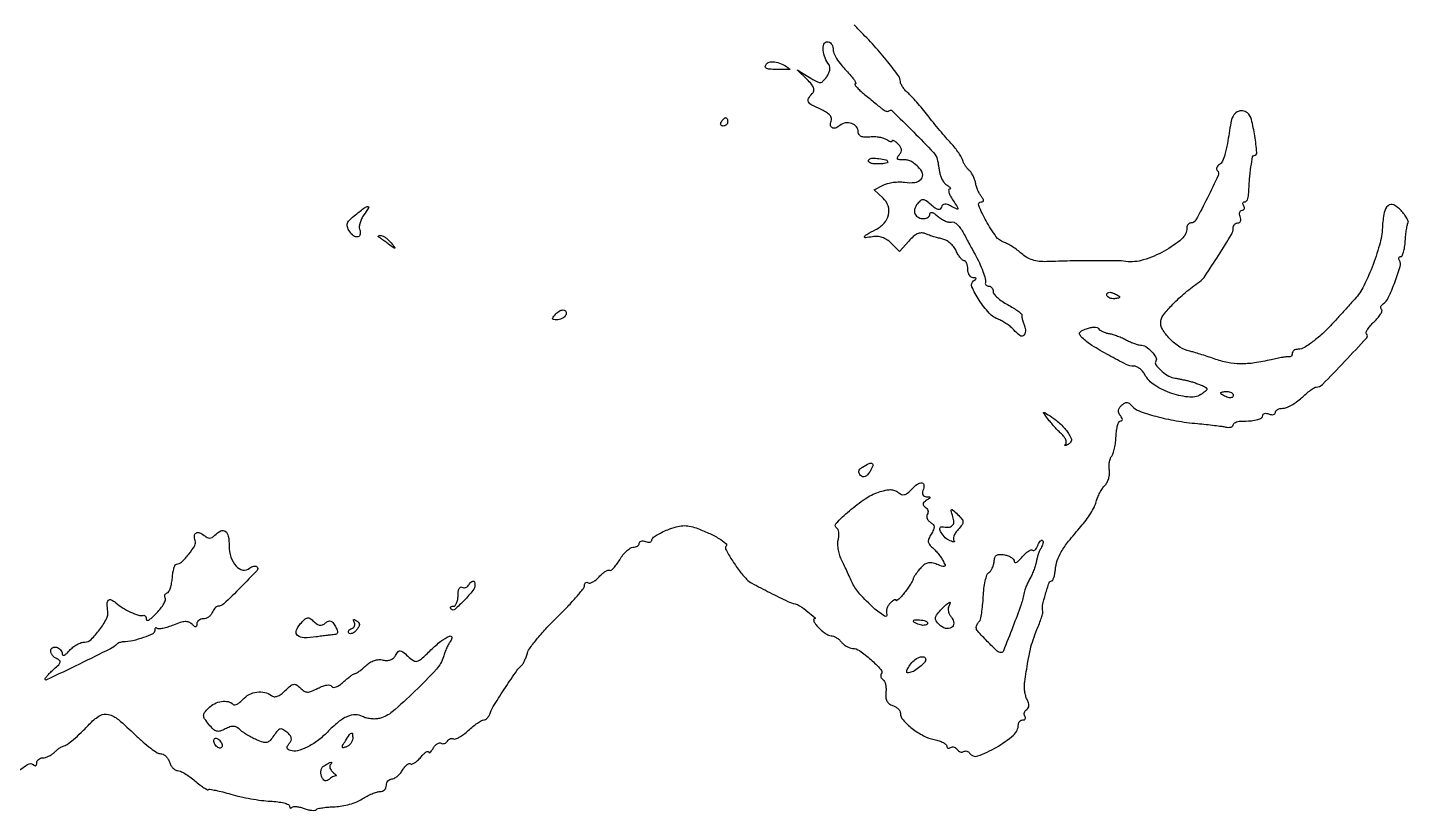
# Model space of a CAD drawing. Extents: x 0 to 606, y 0 to 461.
# Drawn here: x 277.8 to 605.6, y 40.5 to 226.4 of the extents above; entities that cross this region are included whole.
import ezdxf

# ---------------------------------------------------------------- set-up
doc = ezdxf.new("R2010")
doc.units = 0

msp = doc.modelspace()

# ---------------------------------------------------------------- linework, layer by layer
msp.add_lwpolyline([(273.721189, 48.433356, -0.02083), (277.819787, 51.452509, -0.358987), (279.362878, 51.303788, 0.119379), (279.604859, 51.156172, 0.256296), (279.812846, 51.196529, 0.165803), (279.955398, 51.429702, 0.055084), (280, 51.833333, -0.121682), (280.109915, 52.278296, -0.100746), (280.419643, 52.657292, -0.091409), (280.882904, 52.911884, -0.080221), (281.428571, 53, 0.073492), (282.071333, 53.094989, 0.038644), (282.82567, 53.38817, 0.037414), (283.567616, 53.81568, 0.047002), (284.178571, 54.321429, -0.020843), (284.740983, 54.838809, -0.021618), (285.33792, 55.300958, -0.02194), (285.886954, 55.654196, -0.081672), (286.269668, 55.800374, 0.104026), (287.23552, 56.219217, 0.021172), (288.718237, 57.367157, 0.01859), (290.549921, 59.034053, 0.009384), (292.738306, 61.261634, -0.072755), (295.016256, 63.058164, -0.197356), (297.016054, 63.325373, -0.112178), (299.38317, 62.092143, -0.016861), (303.37241, 58.468329, 0.014561), (305.238844, 56.757137, 0.019098), (307.044629, 55.312572, 0.01688), (308.607742, 54.236821, 0.14322), (309.417554, 54, -0.121876), (310.018401, 53.851334, -0.070138), (310.626437, 53.4125, -0.063331), (311.149322, 52.764699, -0.061395), (311.5, 52, 0.054273), (311.837708, 51.235106, 0.059735), (312.32345, 50.5875, 0.067865), (312.876327, 50.147312, 0.135033), (313.411849, 50, -0.111292), (314.082906, 49.84876, -0.023202), (315.154646, 49.277467, -0.023282), (316.361845, 48.4819, -0.020155), (317.551439, 47.540312, 0.013327), (318.676169, 46.624815, 0.021565), (319.684708, 45.914773, 0.017084), (320.515842, 45.420918, 0.333437), (320.793925, 45.460592, -0.243372), (321.11329, 45.562167, -0.007722), (322.493473, 45.303924, -0.013377), (324.151287, 44.920716, -0.00869), (326.046048, 44.393685, 0.017183), (328.241533, 43.822994, 0.011068), (330.819891, 43.306204, 0.011126), (333.367456, 42.912244, 0.020498), (335.455678, 42.723405, -0.018958), (337.195025, 42.57151, -0.03025), (338.661275, 42.296354, -0.030731), (339.741967, 41.953244, -0.308841), (339.996576, 41.583333, 0.071002), (340.041634, 41.275846, 0.20423), (340.176073, 41.113017, 0.231737), (340.372343, 41.108647, 0.088284), (340.602823, 41.269489, -0.17938), (340.985537, 41.445202, -0.04207), (341.702533, 41.438991, -0.038139), (342.577402, 41.289722, -0.029531), (343.5, 41, 0.029479), (344.42252, 40.710197, 0.03809), (345.297152, 40.560693, 0.042003), (346.013873, 40.554102, 0.179553), (346.396104, 40.729437, -0.141852), (346.832066, 40.969631, -0.01646), (347.938826, 41.181144, -0.018733), (349.301752, 41.343348, -0.014274), (350.802916, 41.422152, 0.036989), (352.454458, 41.584266, 0.026169), (354.27186, 41.998533, 0.026546), (355.975935, 42.581307, 0.0494), (357.268806, 43.256559, -0.023583), (358.400216, 43.923861, -0.022987), (359.598976, 44.487864, -0.023606), (360.695829, 44.884018, -0.074988), (361.464817, 45, 0.096694), (362.050755, 45.114383, 0.097363), (362.54904, 45.440625, 0.098477), (362.882671, 45.927594, 0.101433), (363, 46.5, -0.082583), (363.09527, 47.072881, -0.092478), (363.369964, 47.559375, -0.100623), (363.779072, 47.884679, -0.11835), (364.259453, 48, 0.125327), (364.834923, 48.146546, 0.046511), (365.533706, 48.616105, 0.042437), (366.234489, 49.294871, 0.039592), (366.828741, 50.097379, -0.030777), (367.372633, 50.859581, -0.053174), (367.923949, 51.408515, -0.077143), (368.399628, 51.682772, -0.296895), (368.717767, 51.615567, 0.28975), (369.066259, 51.537145, 0.05671), (369.670705, 51.833617, 0.044396), (370.396985, 52.39501, 0.0274), (371.148479, 53.171198, -0.020478), (371.862423, 53.929314, -0.048759), (372.465048, 54.413656, -0.117261), (372.855147, 54.554336, -0.437543), (373.030409, 54.40301, 0.313041), (373.146381, 54.247382, 0.257767), (373.354756, 54.2855, 0.068026), (373.692262, 54.648168, 0.021609), (374.091869, 55.271032, -0.047974), (374.550508, 55.909294, -0.069127), (375.075448, 56.363979, -0.090705), (375.582007, 56.575084, -0.194268), (375.992362, 56.50472, 0.11802), (376.373048, 56.379147, 0.100606), (376.793875, 56.428554, 0.092583), (377.190485, 56.646278, 0.082823), (377.5, 57, -0.076419), (377.804471, 57.357026, -0.089521), (378.187223, 57.583128, -0.100753), (378.587104, 57.645274, -0.127414), (378.943292, 57.535048, 0.235874), (379.417692, 57.492096, 0.036216), (380.298355, 57.912506, 0.033984), (381.341511, 58.604522, 0.023439), (382.425715, 59.518736, -0.016813), (383.522609, 60.468794, -0.021013), (384.604413, 61.271129, -0.019771), (385.548879, 61.85878, -0.129987), (386.082907, 62, 0.146483), (386.5043, 62.126161, 0.061035), (386.961376, 62.514063, 0.053212), (387.382098, 63.080507, 0.04618), (387.697463, 63.75, -0.052883), (388.622288, 65.647085, -0.005915), (391.22263, 69.694228, -0.005008), (393.941088, 73.728617, -0.07147), (395.115219, 75, 0.094334), (395.398511, 75.336175, 0.017837), (395.768116, 76.052304, 0.018483), (396.14414, 76.932283, 0.016026), (396.473925, 77.880183, -0.084166), (397.125455, 79.160593, -0.013249), (398.876455, 81.392994, -0.014394), (401.107204, 83.934296, -0.012126), (403.608706, 86.496303, 0.008906), (406.057442, 88.972164, 0.012904), (408.122557, 91.250847, 0.008519), (409.746751, 93.205082, 0.170728), (410, 93.925137, -0.07712), (410.06458, 94.341347, -0.154656), (410.254491, 94.610336, -0.186053), (410.536713, 94.691876, -0.117267), (410.866353, 94.582598, 0.204607), (411.322945, 94.513623, 0.060077), (411.997358, 94.778093, 0.049532), (412.759849, 95.291626, 0.035899), (413.5, 96, -0.028224), (414.226706, 96.717178, -0.041005), (414.948744, 97.255218, -0.04761), (415.570981, 97.566058, -0.234596), (415.950163, 97.530801, 0.308444), (416.321452, 97.547444, 0.040669), (416.943571, 98.098012, 0.035755), (417.65678, 98.955909, 0.022134), (418.373053, 100.054382, -0.033544), (419.145338, 101.181712, -0.039145), (420.025959, 102.134725, -0.042953), (420.882919, 102.800853, -0.144723), (421.556536, 103, 0.065298), (422.108364, 103.072375, 0.082738), (422.575982, 103.284531, 0.09903), (422.888777, 103.599233, 0.147287), (423, 103.968615, -0.184534), (423.122486, 104.289193, -0.147206), (423.440625, 104.483616, -0.100118), (423.925634, 104.511135, -0.055937), (424.5, 104.361626, 0.055083), (425.074408, 104.211062, 0.098876), (425.559375, 104.235725, 0.146464), (425.877431, 104.425851, 0.187439), (426, 104.741321, -0.223916), (426.215272, 105.197918, -0.029052), (427.108757, 105.851533, -0.029307), (428.328664, 106.541758, -0.020503), (429.774493, 107.179283, -0.025043), (431.776409, 107.85208, -0.053727), (433.380761, 108.12218, -0.060728), (434.877156, 108.029483, -0.041346), (436.524493, 107.580973, -0.019301), (439.478652, 106.376783, -0.029854), (441.915403, 105.091566, -0.032107), (443.578817, 103.930873, -0.447404), (443.615191, 103.281858, 0.334125), (443.513174, 102.560398, 0.012575), (444.977669, 100.058616, 0.021355), (446.736689, 97.473354, 0.031905), (448.505086, 95.390573, 0.079276), (449.762531, 94.444855, 0.004678), (454.01548, 92.2455, 0.005328), (458.269134, 90.15258, 0.064117), (460, 89.581801, -0.103967), (461.075263, 89.130142, -0.015044), (462.999999, 87.712171, -0.015462), (464.683746, 86.305597, -0.689555), (464.567519, 86, 0.408231), (464.391843, 85.827884, 0.114686), (464.479469, 85.4125, 0.052065), (464.865749, 84.768545, 0.022808), (465.5, 84, 0.030542), (466.282795, 83.234592, 0.032529), (467.137424, 82.5875, 0.034438), (467.939965, 82.134173, 0.111796), (468.532543, 82, -0.0946), (469.090122, 81.893554, -0.042261), (469.761668, 81.559375, -0.039829), (470.433322, 81.073935, -0.043183), (471, 80.5, 0.048464), (471.57876, 79.926057, 0.041579), (472.286403, 79.440625, 0.043594), (473.010076, 79.107845, 0.086183), (473.631103, 79, -0.156156), (475.309756, 78.462633, -0.026863), (477.956662, 76.35121, -0.02282), (480.346857, 74.02105, -0.338635), (480.455866, 72.92859, 0.116635), (480.340836, 72.583043, 0.100524), (480.383406, 72.201938, 0.093019), (480.577824, 71.843611, 0.083845), (480.89516, 71.564795, -0.153373), (481.233273, 71.173682, -0.049102), (481.470671, 70.433459, -0.043682), (481.586975, 69.507225, -0.036751), (481.551503, 68.51864, 0.050943), (481.542935, 67.381764, 0.096336), (481.800839, 66.505826, 0.111437), (482.334435, 65.872805, 0.085489), (483.140032, 65.455556, -0.057183), (483.851293, 65.136583, -0.0613), (484.453634, 64.670778, -0.068953), (484.862407, 64.135733, -0.129393), (485, 63.612948, 0.186569), (485.618579, 62.01288, 0.042756), (487.783324, 60.006127, 0.043656), (490.491551, 58.251737, 0.072671), (493.04722, 57.340556, -0.028626), (494.178117, 57.046204, -0.04121), (495.132621, 56.649108, -0.047794), (495.806365, 56.215231, -0.229704), (496, 55.815983, 0.117319), (496.073712, 55.506155, 0.186073), (496.273452, 55.325336, 0.154617), (496.574955, 55.306929, 0.077089), (496.930902, 55.457295, -0.110145), (497.334982, 55.597587, -0.099917), (497.775821, 55.560288, -0.094986), (498.185645, 55.350569, -0.088941), (498.5, 55, 0.082063), (498.808915, 54.645885, 0.092249), (499.203881, 54.427168, 0.100657), (499.622221, 54.376253, 0.11907), (500, 54.5, -0.101455), (500.370538, 54.635827, -0.098481), (500.76881, 54.617019, -0.097357), (501.133218, 54.44652, -0.096673), (501.407035, 54.150421, 0.354589), (503.387321, 53.459469, 0.046092), (507.739758, 55.49749, 0.044728), (511.840281, 58.421437, 0.218888), (513, 60.943629, -0.099294), (513.080858, 61.346777, -0.098004), (513.311086, 61.689691, -0.097884), (513.654852, 61.919364, -0.098783), (514.059017, 62, 0.098926), (514.418448, 62.071817, 0.176081), (514.637945, 62.273452, 0.169366), (514.681645, 62.57557, 0.090666), (514.542705, 62.930902, -0.108667), (514.401318, 63.334327, -0.099725), (514.435715, 63.773351, -0.095414), (514.641072, 64.18041, -0.090177), (514.986392, 64.49159, 0.130337), (515.352089, 64.877889, 0.116458), (515.498055, 65.411684, 0.087222), (515.404071, 66.083717, 0.04464), (515.069785, 66.869606, -0.058481), (514.737469, 67.714921, -0.030942), (514.517932, 68.82136, -0.030318), (514.431554, 69.996187, -0.040906), (514.504991, 71.058917, -0.003784), (515.279068, 75.907077, -0.016191), (515.855815, 78.777688, -0.023941), (516.497075, 81.020162, -0.017346), (517.415037, 83.450897, 0.009696), (517.992536, 84.912064, 0.013158), (518.453126, 86.253761, 0.010082), (518.781868, 87.379151, 0.127013), (518.786858, 87.81793, -0.113582), (518.76587, 89.207011, -0.017528), (519.441985, 91.898209, -0.011777), (520.288689, 94.590091, -0.321017), (520.861347, 95, 0.272878), (521.147202, 95.168558, 0.04334), (521.422631, 95.787643, 0.037844), (521.649685, 96.653962, 0.02453), (521.785699, 97.681337, -0.060339), (522.230481, 99.841039, -0.052914), (523.189974, 101.936657, -0.035541), (524.908997, 104.41648, -0.010681), (527.863838, 107.934837, 0.022011), (529.061783, 109.428684, 0.019732), (530.170749, 111.076255, 0.020189), (531.047928, 112.634895, 0.056643), (531.487354, 113.805636, -0.034939), (531.82638, 114.843416, -0.025198), (532.340891, 115.94778, -0.025608), (532.940022, 116.952794, -0.049194), (533.53447, 117.677327, 0.075532), (534.057694, 118.38802, 0.048922), (534.442881, 119.335642, 0.048166), (534.6423, 120.361177, 0.06464), (534.610806, 121.306527, -0.042822), (534.539766, 122.229585, -0.038117), (534.621472, 123.188749, -0.040122), (534.831757, 124.042948, -0.087605), (535.151794, 124.633896, 0.091098), (535.508601, 125.303786, 0.023232), (535.82762, 126.49694, 0.022894), (536.069855, 127.916374, 0.021421), (536.188116, 129.383896, -0.025036), (536.309861, 130.769521, -0.03919), (536.566248, 131.937769, -0.046041), (536.904423, 132.768975, -0.280094), (537.284475, 133, 0.159676), (537.588245, 133.099548, 0.251828), (537.703326, 133.341452, 0.122803), (537.584462, 133.734409, 0.036851), (537.222731, 134.25, -0.073238), (536.842129, 134.886032, -0.128332), (536.758409, 135.489911, -0.11941), (536.980235, 136.087926, -0.058556), (537.512882, 136.707779, -0.04722), (538.221371, 137.245899, -0.154283), (538.785085, 137.389269, -0.157081), (539.322425, 137.181649, -0.049475), (539.942835, 136.568879, 0.132816), (541.666392, 135.353999, 0.021464), (545.614744, 134.102376, 0.022887), (550.422951, 133.035797, 0.020359), (555.5, 132.362682, -0.003553), (557.542582, 132.161443, -0.003752), (559.545313, 131.93454, -0.003587), (561.268434, 131.713655, -0.016966), (562.25, 131.546582, 0.044831), (562.92024, 131.470574, 0.073536), (563.485937, 131.540789, 0.106577), (563.862687, 131.7382, 0.222515), (564, 132.031471, -0.193623), (564.131287, 132.357789, -0.08365), (564.514063, 132.642105, -0.06496), (565.080219, 132.843786, -0.046153), (565.75, 132.924708, 0.011146), (568.300733, 133.053085, 0.044761), (569.840272, 133.304757, 0.089519), (570.700125, 133.699171, 0.245292), (571, 134.273655, -0.19079), (571.122653, 134.583389, -0.145561), (571.440625, 134.768674, -0.097465), (571.925546, 134.790122, -0.054126), (572.5, 134.638374, 0.055937), (573.074366, 134.488865, 0.100118), (573.559375, 134.516384, 0.147206), (573.877514, 134.710807, 0.184534), (574, 135.031385, -0.176271), (574.134491, 135.401021, -0.09272), (574.517064, 135.715469, -0.072878), (575.086782, 135.928327, -0.053065), (575.760218, 136, 0.096914), (576.619826, 136.168196, 0.03121), (577.795363, 136.734375, 0.029793), (579.055022, 137.543227, 0.02933), (580.216574, 138.5, -0.013325), (581.307088, 139.458428, -0.017539), (582.353854, 140.269655, -0.015096), (583.256181, 140.879103, -0.137498), (583.706356, 141.013719, 0.196791), (585.190605, 141.651599, 0.004844), (590.436308, 147.098437, 0.003608), (595.68232, 152.733214, 0.401694), (595.662184, 153.67115, -0.293676), (595.577419, 154.060977, -0.050141), (595.928957, 154.775209, -0.040997), (596.57193, 155.639645, -0.025484), (597.454545, 156.545455, 0.026707), (598.334926, 157.453399, 0.042786), (598.971419, 158.324414, 0.053277), (599.310217, 159.045759, 0.287024), (599.217242, 159.449425, -0.141049), (599.048154, 159.755186, -0.12533), (599.057065, 160.119411, -0.103869), (599.249888, 160.489051, -0.073484), (599.597815, 160.804373, 0.137911), (600.807239, 162.219655, 0.018282), (602.343237, 165.888659, 0.015345), (603.637399, 169.676539, 0.21631), (603.459261, 171.065917, -0.068721), (603.30116, 171.42345, -0.142896), (603.302594, 171.725613, -0.190359), (603.458564, 171.924585, -0.133216), (603.736596, 172, 0.289913), (604.083219, 172.219424, 0.037539), (604.412665, 173.076316, 0.034336), (604.681517, 174.259927, 0.02187), (604.837987, 175.664054, -0.009428), (604.963416, 177.117218, -0.011968), (605.136532, 178.452865, -0.010047), (605.329417, 179.557172, -0.090385), (605.507794, 180.01261, 0.23476), (605.545016, 180.414279, 0.037019), (605.194968, 181.152517, 0.034495), (604.615492, 182.026018, 0.023837), (603.848792, 182.931928, 0.088151), (602.083432, 184.259877, 0.30937), (600.745491, 184.083616, 0.166152), (599.821453, 182.433413, 0.031205), (599.405429, 178.947094, -0.054026), (598.707831, 174.740154, -0.025469), (596.956689, 169.511978, -0.025051), (594.742888, 164.610281, -0.072066), (592.585567, 161.576848, 0.003425), (591.632056, 160.563988, 0.001896), (590.481161, 159.315092, 0.00189), (589.324721, 158.040952, 0.003045), (588.350299, 156.945826, -0.021246), (585.808148, 154.290015, -0.026005), (583.208585, 152.043037, -0.025874), (580.880603, 150.419289, -0.140235), (579.415049, 150, 0.068939), (578.874203, 149.925073, 0.085175), (578.415671, 149.70625, 0.099929), (578.109078, 149.381338, 0.140208), (578, 149, -0.076215), (577.943611, 148.632217, -0.111203), (577.779688, 148.349709, -0.133136), (577.535431, 148.196974, -0.13655), (577.25, 148.190499, 0.091202), (576.77878, 148.222042, 0.009843), (575.692187, 148.074735, 0.011827), (574.395141, 147.84128, 0.009269), (573, 147.5289, -0.02333), (569.067652, 146.763825, -0.040111), (565.739089, 146.546066, -0.044312), (562.659863, 146.865647, -0.037442), (559.5, 147.729393, 0.005185), (557.836671, 148.301558, 0.005046), (556.146688, 148.844484, 0.004984), (554.652057, 149.29178, 0.018687), (553.70149, 149.527877, -0.09308), (551.301451, 150.519209, -0.056479), (548.925335, 152.480974, -0.058322), (547.189025, 154.758931, -0.170693), (546.808769, 156.667719, -0.135282), (547.504796, 158.267306, -0.024061), (549.695794, 160.72811, -0.024592), (552.612061, 163.423441, -0.020441), (555.959497, 166, 0.092054), (557.374249, 167.452934, 0.006346), (560.506762, 172.278246, 0.004905), (563.592482, 177.274114, 0.136715), (564, 178.736652, -0.086345), (564.083933, 179.21906, -0.094026), (564.325178, 179.628891, -0.100266), (564.684712, 179.903009, -0.113367), (565.106989, 180, 0.158089), (565.480915, 180.121257, 0.151946), (565.719716, 180.440625, 0.112257), (565.77672, 180.926101, 0.06502), (565.638374, 181.5, -0.059765), (565.493584, 182.074174, -0.105471), (565.53372, 182.559375, -0.149855), (565.747127, 182.877971, -0.172457), (566.090402, 183, 0.113538), (566.43288, 183.078784, 0.184509), (566.63462, 183.29375, 0.157566), (566.659353, 183.617748, 0.079467), (566.5, 184, -0.062393), (566.324814, 184.383045, -0.132582), (566.311653, 184.70625, -0.191612), (566.456973, 184.917952, -0.148732), (566.726697, 185, 0.191451), (567.055817, 185.130816, 0.081868), (567.347633, 185.514062, 0.06409), (567.560357, 186.08024, 0.046051), (567.654302, 186.75, -0.008507), (567.886031, 190.346969, -0.014764), (568.217203, 193.321654, -0.00868), (568.594274, 195.691966, -0.363804), (568.961593, 196, 0.440773), (569.603816, 196.702664, 0.016795), (569.11621, 200.633714, 0.020327), (568.329034, 204.56448, 0.161322), (567.360235, 206.115995, 0.148422), (566.170887, 206.616085, 0.162046), (564.950628, 206.345824, 0.132271), (563.95771, 205.318814, 0.08787), (563.423439, 203.760123, -0.004249), (562.614515, 198.854492, -0.022842), (562.030334, 196.212349, -0.042712), (561.461154, 194.646506, -0.146843), (560.751339, 193.846319, 0.061524), (560.341591, 193.51736, 0.095836), (560.09406, 193.139835, 0.127624), (560.044502, 192.776019, 0.168289), (560.189659, 192.477008, -0.313551), (560.410235, 191.248919, -0.008083), (557.863878, 185.925108, -0.008455), (555.149721, 180.701606, -0.275327), (553.972172, 180, 0.118653), (553.601368, 179.91075, 0.100638), (553.285576, 179.659015, 0.092382), (553.073528, 179.282538, 0.082363), (553, 178.839199, -0.219292), (551.776912, 176.18459, -0.050932), (547.633543, 173.316261, -0.051056), (542.658988, 171.202966, -0.107594), (538.5, 170.847206, 0.029548), (536.245713, 171.005157, 0.003264), (531.071696, 171.027647, 0.00423), (525.270824, 170.965919, 0.004887), (519.744823, 170.806309, -0.036531), (517.944613, 170.868224, -0.050211), (516.361049, 171.202021, -0.054138), (514.970268, 171.81687, -0.054237), (513.744823, 172.715614, 0.024216), (512.738862, 173.550516, 0.018902), (511.571917, 174.360084, 0.019269), (510.425295, 175.032194, 0.04341), (509.5, 175.428744, -0.160609), (507.688094, 176.768292, -0.026738), (505.34747, 180.483331, -0.028009), (503.577596, 184.121679, -0.535813), (504.161904, 185, 0.09473), (504.578142, 185.079574, 0.295307), (504.736061, 185.301381, 0.154705), (504.635669, 185.67492, 0.02962), (504.217467, 186.25, -0.047709), (503.798658, 186.871959, -0.024432), (503.3905, 187.720313, -0.024037), (503.052206, 188.642751, -0.033166), (502.845022, 189.5, 0.042751), (502.625152, 190.339068, 0.033149), (502.250306, 191.20625, 0.034059), (501.788032, 191.973318, 0.065986), (501.304957, 192.5, -0.045293), (500.825014, 192.98177, -0.031351), (500.371376, 193.603566, -0.031713), (500.008113, 194.261917, -0.054816), (499.804957, 194.852564, 0.077604), (499.530709, 195.545914, 0.018046), (498.855206, 196.605285, 0.018194), (497.979385, 197.781325, 0.016935), (497, 198.919928, -0.008005), (495.829475, 200.232586, -0.003738), (494.353125, 201.968609, -0.003702), (492.831162, 203.813188, -0.005173), (491.5, 205.486145, 0.007673), (490.223056, 207.074598, 0.007136), (488.867188, 208.662537, 0.007135), (487.62155, 210.039771, 0.023826), (486.75, 210.891022, -0.032374), (486.080298, 211.56786, -0.033814), (485.514063, 212.316164, -0.035942), (485.118726, 213.025737, -0.10955), (485, 213.561116, 0.160103), (484.555531, 214.913609, 0.010204), (481.980951, 218.262406, 0.014839), (478.784256, 222.015477, 0.01302), (475.231808, 225.743968, -0.010206), (474.02737, 226.993934, -0.020094)], format="xyb")
for points in [[(469, 221.457794, 0.087445), (469.205543, 220.291505, 0.05709), (469.817269, 219.065908, 0.032616), (471.011409, 217.469442, 0.007384), (473.25, 214.928324, -0.020167), (473.869819, 214.187391, -0.044567), (474.265625, 213.566086, -0.090567), (474.390911, 213.15746, -0.448382), (474.25, 212.998779, 0.599286), (474.161472, 212.832557, 0.036599), (474.601562, 212.269671, 0.024304), (475.400392, 211.470745, 0.011561), (476.5, 210.518426, -0.000259), (477.732409, 209.498917, -0.000265), (478.954637, 208.485675, -0.000256), (480.015052, 207.604713, -0.001108), (480.643444, 207.079758, 0.043147), (481.116435, 206.747817, 0.059722), (481.592056, 206.54314, 0.075423), (481.999145, 206.487217, 0.195266), (482.267073, 206.600406, -0.411479), (483.070367, 206.60416, -0.003225), (488.094641, 201.608896, -0.005683), (492.844013, 196.715636, -0.131826), (493.761573, 195.023893, -0.010083), (493.883277, 194.465676, -0.003431), (494.038098, 193.650269, -0.00341), (494.196807, 192.747119, -0.003922), (494.33562, 191.883043, 0.053546), (494.560341, 191.032931, 0.041798), (494.975178, 190.171888, 0.043026), (495.504994, 189.427422, 0.075654), (496.074047, 188.933075, -0.025903), (496.567391, 188.583815, -0.088819), (496.82703, 188.291222, -0.307027), (496.818436, 188.109139, -0.231548), (496.63499, 188.015313, 0.406966), (496.43414, 187.812324, 0.078723), (496.519344, 187.248625, 0.045707), (496.870021, 186.415685, 0.022555), (497.455996, 185.426815, -0.002975), (498.576864, 183.693745, -0.194205), (498.641142, 183.349326, -0.493096), (498.443683, 183.252612, -0.007657), (497.151676, 183.918826, 0.029464), (496.169672, 184.372151, 0.112056), (495.506125, 184.472703, 0.18321), (495.047539, 184.259499, 0.109593), (494.72677, 183.74201, -0.146179), (494.400226, 183.291201, -0.220732), (493.934851, 183.187566, -0.104259), (493.265592, 183.48897, -0.023589), (492.289482, 184.275228, 0.021394), (491.121668, 185.224382, 0.138129), (490.419131, 185.492975, 0.194547), (489.807207, 185.307939, 0.050076), (489.057292, 184.569033, 0.056363), (488.635127, 183.924836, 0.060098), (488.378478, 183.21616, 0.067456), (488.316784, 182.55255, 0.128594), (488.472927, 182.043805, 0.147241), (489.336137, 181.279285, 0.116516), (490.563792, 181.029821, 0.145318), (491.590391, 181.37017, 0.245261), (492, 182.154988, -0.273579), (492.171852, 182.44556, -0.203617), (492.550819, 182.483919, -0.080559), (493.16867, 182.176543, -0.028296), (493.942136, 181.552366, 0.040606), (494.778293, 180.910897, 0.04436), (495.683585, 180.434327, 0.049071), (496.523324, 180.176553, 0.131125), (497.14322, 180.214407, -0.209143), (497.738938, 180.160291, -0.061211), (498.501545, 179.609844, -0.050041), (499.295603, 178.710537, -0.035813), (499.99942, 177.567028, 0.001891), (500.693565, 176.246357, 0.001466), (501.459026, 174.813439, 0.001482), (502.181156, 173.480601, 0.003573), (502.725339, 172.5, -0.020264), (503.743856, 170.510988, -0.021686), (504.573133, 168.489932, -0.020305), (505.131532, 166.718711, -0.118904), (505.158759, 165.75, 0.137123), (505.177041, 165.464492, 0.127225), (505.340385, 165.220313, 0.106834), (505.629838, 165.056399, 0.075745), (506, 165, -0.126431), (506.381369, 164.902, -0.10077), (506.70625, 164.626175, -0.089848), (506.924634, 164.213577, -0.077049), (507, 163.727404, 0.173913), (507.218874, 163.117173, 0.036383), (508.015053, 162.281991, 0.034126), (509.132529, 161.399674, 0.026536), (510.455498, 160.593899, -0.013773), (511.774265, 159.836118, -0.020802), (512.87423, 159.098537, -0.016513), (513.70719, 158.444961, -0.253159), (513.837077, 158.116495, 0.033785), (513.822949, 157.843937, 0.023056), (513.842133, 157.53422, 0.023297), (513.888609, 157.235901, 0.042677), (513.95809, 157, -0.042525), (514.65412, 154.63951, -0.231033), (514.330448, 153.384251, -0.385919), (513.373877, 153.261404, -0.067397), (511.913542, 154.604176, 0.044625), (511.241657, 155.280757, 0.024495), (510.311959, 155.988557, 0.024233), (509.290236, 156.619588, 0.035388), (508.330898, 157.064293, -0.116527), (506.06953, 158.595923, -0.041955), (503.672601, 161.6869, -0.040269), (501.966735, 164.845088, -0.366618), (502.37847, 166.234687, 0.024371), (502.862244, 166.586427, 0.2722), (502.94328, 166.8005, 0.327837), (502.793666, 166.944869, 0.030439), (502.25, 166.984687, -0.156456), (501.773177, 167.144102, -0.095937), (501.367188, 167.583002, -0.078496), (501.09307, 168.234059, -0.060533), (501, 169, 0.040072), (500.938528, 169.765796, 0.059372), (500.753401, 170.4125, 0.078085), (500.481749, 170.852349, 0.218815), (500.160515, 171, -0.185529), (499.767, 171.151223, -0.039047), (499.250717, 171.695544, -0.035997), (498.716763, 172.461228, -0.027372), (498.242183, 173.367811, 0.063848), (497.657296, 174.311064, 0.047144), (496.79532, 175.188008, 0.047832), (495.803479, 175.872692, 0.074108), (494.831668, 176.239215, -0.011804), (493.815815, 176.483851, -0.008411), (492.689898, 176.803652, -0.008498), (491.625799, 177.145174, -0.017889), (490.814794, 177.453529, 0.113415), (489.934453, 177.607586, 0.095214), (489.012726, 177.379601, 0.071473), (488.030773, 176.7432, 0.034352), (486.968331, 175.678588), (484.807075, 173.192925), (482.805669, 175.194331, 0.051005), (481.790755, 176.020904, 0.062192), (480.692346, 176.561461, 0.065257), (479.540472, 176.798288, 0.065426), (478.36752, 176.729924, -0.019165), (476.713359, 176.478976, -0.582744), (476.515006, 176.752306, -0.161764), (476.998783, 177.273424, -0.007753), (479.127946, 178.398957, 0.090982), (481.147798, 179.94163, 0.127979), (482.194941, 181.940738, 0.141566), (482.082561, 184.046056, 0.122147), (480.869541, 185.906914), (478.808446, 187.827116), (480.940106, 188.967946, -0.058143), (481.96703, 189.372456, -0.031298), (483.3033, 189.63848, -0.030708), (484.717515, 189.741247, -0.041889), (485.991628, 189.6486, 0.071071), (488.416482, 189.613651, 0.179934), (489.953246, 190.420655, 0.268545), (490.233659, 191.75938, 0.129975), (489.246469, 193.276949, 0.01939), (488.085346, 194.248592, 0.070706), (487.252069, 194.7222, 0.072745), (486.332161, 194.938003, 0.021301), (484.877555, 195, -0.08847), (484.440042, 195.078024, -0.292373), (484.271096, 195.300747, -0.161941), (484.3629, 195.674211, -0.030841), (484.777269, 196.25, 0.07798), (485.153501, 196.892403, 0.131186), (485.223695, 197.509373, 0.11642), (484.975895, 198.130878, 0.053851), (484.399714, 198.789427, 0.024202), (483.86175, 199.238894, 0.056596), (483.411166, 199.505659, 0.130254), (483.123318, 199.55283, 0.386189), (483, 199.416982, -0.30069), (482.890107, 199.25077, -0.158041), (482.632812, 199.227823, -0.073956), (482.230164, 199.385009, -0.032187), (481.75, 199.702475, 0.086521), (481.078904, 200.048382, 0.033599), (480.059375, 200.293705, 0.03202), (478.894572, 200.416397, 0.034263), (477.75, 200.384832, -0.033907), (476.515724, 200.349915, -0.093754), (475.672195, 200.544281, -0.148643), (475.182918, 200.9636, -0.142737), (475, 201.591298, 0.170136), (474.573265, 202.809094, 0.140664), (473.445847, 203.609232, 0.127753), (471.973957, 203.73255, 0.131292), (470.645256, 203.120552, -0.08618), (469.606308, 202.524601, -0.237217), (468.791067, 202.620397, -0.251024), (468.413043, 203.318795, -0.092926), (468.621046, 204.454846, 0.212932), (468.589876, 205.040328, 0.080553), (468.093873, 205.715568, 0.059439), (467.217799, 206.392349, 0.036596), (466.052145, 206.978401, -0.021474), (463.98109, 207.942406, -0.1521), (463.202453, 208.713404, -0.258774), (463.217621, 209.55608, -0.065333), (464.083372, 210.683372, 0.144423), (464.430106, 211.32028, 0.142358), (464.378293, 212.047354, 0.083828), (463.870564, 212.931613, 0.026067), (462.833372, 214.066138), (460.5, 216.365531), (463.333091, 214.60527, 0.013007), (465.122389, 213.557037, 0.130579), (465.955263, 213.349475, 0.196986), (466.620513, 213.63423, 0.036513), (467.500407, 214.669669, 0.050492), (467.953428, 215.442016, 0.058465), (468.215668, 216.252919, 0.067707), (468.259879, 216.979479, 0.146583), (468.061748, 217.497165, -0.071336), (467.117665, 219.168499, -0.071846), (466.684257, 221.033726, -0.101841), (466.854316, 222.466774, -0.323003), (467.59362, 223, -0.108862), (468.130169, 222.88178, -0.099752), (468.586876, 222.546977, -0.095358), (468.893137, 222.046582, -0.090013)], [(458.755962, 216.52525, -0.685808), (458.731538, 216.447399, -0.006886), (457.931201, 216.406749, -0.010161), (456.884301, 216.389312, -0.005412), (455.588827, 216.408087, -0.015455), (453.916352, 216.50222, -0.104122), (453.12594, 216.742079, -0.315772), (452.926687, 217.147354, -0.135303), (453.18787, 217.726369, -0.187461), (454.105386, 218.236525, -0.087546), (455.486335, 218.184282, -0.06768), (457.117318, 217.593334, -0.047475)], [(444, 204, -0.105053), (443.918938, 203.618444, -0.099167), (443.688914, 203.29375, -0.09642), (443.345238, 203.076123, -0.093332), (442.940983, 203, -0.108972), (442.586039, 203.078288, -0.182303), (442.3746, 203.29375, -0.161196), (442.343488, 203.6179, -0.082592), (442.5, 204, -0.029505), (442.768994, 204.382774, -0.035638), (443.066025, 204.70625, -0.038439), (443.34829, 204.934461, -0.151918), (443.559017, 205, -0.210953), (443.727648, 204.92554, -0.081139), (443.870461, 204.70625, -0.061769), (443.967655, 204.382849, -0.042167)], [(482, 194.383369, -0.349346), (481.879937, 194.2325, -0.019434), (481.248289, 194.112615, -0.023105), (480.422036, 194.027624, -0.014076), (479.440983, 194, -0.034022), (478.498384, 194.064213, -0.072514), (477.798181, 194.266173, -0.140077), (477.447967, 194.563512, -0.293546), (477.441979, 194.90612, -0.247083), (478.186995, 195.345402, -0.040643), (479.913115, 195.288511, -0.041024), (481.564817, 194.960239, -0.33489)], [(357.632143, 181.885198, 0.040276), (357.101813, 180.981118, 0.041765), (356.73074, 180.014429, 0.045412), (356.558145, 179.127864, 0.117516), (356.643612, 178.486348, -0.126471), (356.781043, 177.29449, -0.32037), (356.214014, 176.694165, -0.216554), (355.197893, 176.934962, -0.088566), (354.224864, 178.011543, -0.062423), (353.726109, 179.088906, -0.166123), (353.743134, 179.925048, -0.115904), (354.294933, 180.766584, -0.023286), (355.659572, 181.946859, -0.005731), (357.912529, 183.677608, -0.17033), (358.588225, 183.891204, -0.578073), (358.753627, 183.582051, -0.0135)], [(364.127555, 175.25, -0.002253), (365.013098, 174.11031, -0.484056), (364.983598, 173.992604, -0.268706), (364.813734, 174.009889, -0.001613), (363.5, 174.967032, 0.000677), (362.703647, 175.549513, 0.000854), (361.965104, 176.086246, 0.000676), (361.344143, 176.534628, 0.006866), (361.083333, 176.717032, -0.262974), (361.031105, 176.82247, -0.280207), (361.095803, 176.916878, -0.081051), (361.335842, 176.981211, -0.025033), (361.710889, 177, -0.118513), (362.206305, 176.880901, -0.038743), (362.851526, 176.485938, -0.036088), (363.52532, 175.919689, -0.033687)], [(537, 162.393011, -0.289661), (536.903916, 162.241071, -0.046727), (536.559375, 162.115447, -0.039339), (536.074824, 162.028469, -0.024748), (535.5, 162, -0.062722), (534.926468, 162.07223, -0.08088), (534.440625, 162.284531, -0.098158), (534.115494, 162.599211, -0.152681), (534, 162.968615, -0.184534), (534.122486, 163.289193, -0.147206), (534.440625, 163.483616, -0.100118), (534.925634, 163.511135, -0.055937), (535.5, 163.361626, -0.02136), (536.074558, 163.112506, -0.030395), (536.559375, 162.839659, -0.030693), (536.912889, 162.579329, -0.222225)], [(405.457295, 157.930902, -0.095607), (405.128968, 157.57435, -0.052735), (404.616099, 157.273452, -0.049886), (404.010509, 157.069052, -0.056517), (403.401556, 157, -0.036401), (402.665055, 157.053689, -0.333945), (402.452931, 157.267835, -0.206102), (402.554463, 157.634048, -0.017279), (403.210573, 158.39504, -0.086315), (404.225055, 159.170291, -0.172695), (405.211882, 159.307643, -0.328976), (405.661366, 158.806823, -0.163781)], [(534.54341, 153.726357, -0.031518), (535.449002, 153.516997, -0.01568), (536.566877, 153.144602, -0.015498), (537.705094, 152.684808, -0.021966), (538.684259, 152.201103, 0.019605), (539.603959, 151.74136, 0.019342), (540.560935, 151.352824, 0.019631), (541.423766, 151.078589, 0.067221), (542.005687, 151, -0.145996), (543.253804, 150.627623, -0.058334), (544.636377, 149.471525, -0.060578), (545.632702, 148.124455, -0.273905), (545.614985, 147.18605, 0.302615), (545.644056, 146.334683, 0.049873), (546.786965, 145.035527, 0.049156), (548.348137, 143.84527, 0.085436), (549.855613, 143.238427, 0.001783), (550.441409, 143.114376, 0.000787), (551.216741, 142.954346, 0.000778), (552.039226, 142.787267, 0.001047), (552.784719, 142.638659, -0.018739), (553.577174, 142.451319, -0.009737), (554.551412, 142.16156, -0.009668), (555.541616, 141.824715, -0.01452), (556.390299, 141.489405, -0.0182), (557.494246, 140.96739, -0.252153), (557.734734, 140.61488, -0.248245), (557.574604, 140.216249, -0.017702), (556.604296, 139.452604, -0.178567), (553.737366, 138.634527, -0.062175), (549.461129, 139.49975, -0.061035), (545.365147, 141.456897, -0.128636), (542.987735, 144.022918, 0.05503), (542.468904, 144.779106, 0.05215), (541.789031, 145.419232, 0.056211), (541.058648, 145.855841, 0.107026), (540.392886, 146, -0.11556), (538.582696, 146.424033, -0.010666), (534.473207, 148.571471, -0.014031), (530.461994, 150.926665, -0.053052), (528.174337, 152.720468, -0.052511), (527.582463, 153.43051, -0.26172), (527.54351, 153.9289, -0.17333), (527.971439, 154.363898, -0.023108), (529.174337, 154.878341, -0.03742), (530.104523, 155.14896, -0.050288), (530.976463, 155.243337, -0.060538), (531.670964, 155.164099, -0.194092), (532.04341, 154.89936, 0.104329), (532.38668, 154.550511, 0.036728), (533.001941, 154.204638, 0.034549), (533.754581, 153.913032, 0.03411)], [(564, 139.031385, -0.184534), (563.877514, 138.710807, -0.147206), (563.559375, 138.516384, -0.100118), (563.074366, 138.488865, -0.055937), (562.5, 138.638374, -0.02136), (561.925442, 138.887494, -0.030395), (561.440625, 139.160341, -0.030693), (561.087111, 139.420671, -0.222225), (561, 139.606989, -0.289661), (561.096084, 139.758929, -0.046727), (561.440625, 139.884553, -0.039339), (561.925176, 139.971531, -0.024748), (562.5, 140, -0.062722), (563.073532, 139.92777, -0.08088), (563.559375, 139.715469, -0.098158), (563.884506, 139.400789, -0.152681)], [(524.735397, 130.271993, -0.022824), (525.411894, 129.144694, -0.117796), (525.597865, 128.446578, -0.190828), (525.404902, 127.920065, -0.079859), (524.808699, 127.434969, -0.016618), (524.335974, 127.182587, -0.138141), (524.0994, 127.138899, -0.544147), (524.049132, 127.234941, -0.0553), (524.231812, 127.488153, 0.202274), (524.38179, 127.917175, 0.08296), (524.239378, 128.529818, 0.063651), (523.839785, 129.225992, 0.044231), (523.229917, 129.898479, -0.014692), (522.457733, 130.65502, -0.00832), (521.565417, 131.613606, -0.0083), (520.697338, 132.610638, -0.013513), (519.998104, 133.488266, -0.002868), (518.994582, 134.836148, -0.475158), (519.035022, 134.992625, -0.254068), (519.262318, 134.977403, -0.001827), (520.926698, 133.914965, -0.028608), (521.956844, 133.165463, -0.019245), (523.046517, 132.200695, -0.019416), (524.031981, 131.181977, -0.035976)], [(477.783514, 121.024959, -0.039307), (477.173858, 120.20067, -0.113675), (476.60338, 119.785577, -0.173946), (476.06001, 119.753918, -0.12544), (475.5334, 120.0666, -0.089297), (475.180627, 120.57428, -0.168295), (475.13351, 121.065175, -0.13902), (475.405266, 121.546432, -0.05423), (476.008359, 122.026328, -0.024788), (477.56986, 122.908416, -0.249557), (478.293035, 122.890709, -0.383091), (478.476138, 122.348192, -0.038033)], [(490.349337, 116.467975, 0.078636), (490.226294, 115.889158, 0.1368), (490.332402, 115.413322, 0.156282), (490.653862, 115.10197, 0.112492), (491.143011, 114.984687, -0.016545), (491.871653, 114.952336, -0.39163), (491.999911, 114.813773, -0.246574), (491.88948, 114.603324, -0.009817), (491.143237, 114.109687, 0.043884), (490.572846, 113.673825, 0.171994), (490.367509, 113.288798, 0.220943), (490.474763, 112.923552, 0.074313), (490.909549, 112.555902, -0.091708), (491.289274, 112.211623, -0.095917), (491.51342, 111.7594, -0.099466), (491.54804, 111.270094, -0.106886), (491.388197, 110.819098, 0.131324), (491.248595, 110.355384, 0.100261), (491.337891, 109.830743, 0.087906), (491.643766, 109.32484, 0.073868), (492.121885, 108.918709, -0.069806), (492.751204, 108.392839, -0.170041), (492.982594, 107.843204, -0.124501), (492.852044, 107.149896, -0.030219), (492.294783, 106.115791, 0.036519), (491.743519, 105.061249, 0.126577), (491.624204, 104.306863, 0.144114), (491.889095, 103.645979, 0.052701), (492.599379, 102.917522, -0.031365), (493.248223, 102.306444, -0.018197), (493.951488, 101.49854, -0.018143), (494.600106, 100.63388, -0.028986), (495.082138, 99.846524, -0.019399), (495.586935, 98.808426, -0.366971), (495.491108, 98.486849, -0.228868), (495.075781, 98.433492, -0.010277), (493.679215, 98.931863, 0.046193), (492.424389, 99.280498, 0.107424), (491.453944, 99.246182, 0.10749), (490.585675, 98.812175, 0.046286), (489.651673, 97.906152, 0.013741), (489.019171, 97.12498, 0.017779), (488.485179, 96.373164, 0.01564), (488.08753, 95.725679, 0.130604), (488, 95.396298, -0.132293), (487.906387, 95.048683, -0.010856), (487.4125, 94.239195, -0.013956), (486.766048, 93.289094, -0.010289), (486, 92.272871, -0.012106), (485.231626, 91.343267, -0.026129), (484.5875, 90.675239, -0.04376), (484.14262, 90.327176, -0.5951), (484, 90.404568, 0.376297), (483.877633, 90.544139, 0.138048), (483.596182, 90.503559, 0.058737), (483.153702, 90.241385, 0.024786), (482.625299, 89.79469, 0.069623), (482.140956, 89.196254, 0.062139), (481.816709, 88.464823, 0.065382), (481.694031, 87.716891, 0.099932), (481.803083, 87.070775, -0.724362), (481.256091, 86.625338, -0.041573), (478.651824, 88.619345, -0.0238), (475.374455, 91.8885, -0.074405), (473.645243, 94.468196, -0.000678), (473.005806, 95.824224, -0.000437), (472.268013, 97.397918, -0.000439), (471.548928, 98.938727, -0.000826), (470.971465, 100.184293, -0.039711), (470.536863, 101.363583, -0.031894), (470.254961, 102.686583, -0.032905), (470.153169, 103.950136, -0.067698), (470.272306, 104.933297, 0.04603), (470.409898, 105.765856, 0.054863), (470.379817, 106.560727, 0.063916), (470.198273, 107.203921, 0.154836), (469.880097, 107.574104, -0.479064), (469.740857, 108.693948, -0.023072), (472.880034, 111.646937, -0.028788), (476.629427, 114.504044, -0.06698), (479.788702, 116.068622, -0.023144), (481.43844, 116.542631, -0.060865), (482.659358, 116.679859, -0.08421), (483.627321, 116.506041, -0.086974), (484.47179, 116.023413, 0.077024), (485.249035, 115.558585, 0.154969), (485.954041, 115.503663, 0.11372), (486.710025, 115.874657, 0.031821), (487.683088, 116.77446, -0.043934), (489.063288, 117.990149, -0.189403), (490.100642, 118.266024, -0.379509), (490.57987, 117.731507, -0.09324)], [(498.680976, 107.199976, 0.038613), (498.088541, 106.434067, 0.056117), (497.702705, 105.672742, 0.072104), (497.563208, 105.027746, 0.216918), (497.717338, 104.615996, -0.147443), (497.829711, 104.406641, -0.444036), (497.744643, 104.291407, -0.096267), (497.389128, 104.324506, -0.020411), (496.796838, 104.524466, -0.102312), (495.654963, 105.256891, -0.063914), (494.666074, 106.507899, -0.125412), (494.369627, 107.49508, -0.471076), (494.785988, 107.869583, 0.043987), (496.407084, 107.772126, 0.176678), (497.315192, 108.13233, 0.218457), (497.665084, 108.930202, 0.068723), (497.460064, 110.25, -0.005395), (497.03903, 111.711164, -0.363974), (497.139148, 111.930403, -0.306883), (497.398561, 111.890868, -0.004559), (498.575835, 110.781128, -0.024135), (499.596397, 109.702059, -0.171638), (499.852259, 109.041046, -0.169443), (499.637333, 108.361554, -0.023385)], [(322.242382, 105.842382, -0.080146), (323.670891, 106.874003, -0.280276), (324.756404, 106.78585, -0.194199), (325.463939, 105.656343, -0.044026), (325.666667, 103.358454, 0.076891), (326.08677, 100.642793, 0.107601), (327.305846, 98.520216, 0.16148), (328.923647, 97.604877, 0.225566), (330.509964, 98.00827, -0.052286), (331.002987, 98.337127, -0.067804), (331.513154, 98.522411, -0.083414), (331.961734, 98.543297, -0.167923), (332.276406, 98.390261, -0.405255), (332.289802, 97.517137, -0.005941), (328.374022, 93.451276, -0.007809), (324.414045, 89.55959, -0.192601), (323.015213, 89, 0.150107), (322.666744, 88.892973, 0.058116), (322.280257, 88.559375, 0.050715), (321.91785, 88.073913, 0.043407), (321.638374, 87.5, -0.081035), (321.303843, 86.926585, -0.065663), (320.782009, 86.440625, -0.06652), (320.159833, 86.112085, -0.088478), (319.531385, 86, 0.076824), (318.946338, 85.909575, 0.089732), (318.449844, 85.6475, 0.100765), (318.117935, 85.257641, 0.12678), (318, 84.8, -0.053783), (317.943178, 84.273272, -0.340542), (317.75, 84.11075, -0.187755), (317.426834, 84.220798, -0.021502), (316.849474, 84.750526, 0.108256), (316.118124, 85.219015, 0.101004), (315.238857, 85.354357, 0.065746), (314.077417, 85.14313, 0.021147), (312.431035, 84.535631, -0.02008), (311.13689, 84.054966, -0.028655), (309.952239, 83.742136, -0.028102), (308.992889, 83.602349, -0.222019), (308.581561, 83.751772, 0.123672), (308.360832, 83.883875, 0.257712), (308.170834, 83.843131, 0.161535), (308.040608, 83.623299, 0.053676), (308, 83.246122, -0.288444), (307.523207, 82.488395, -0.025044), (305.325024, 81.565666, -0.031321), (302.780156, 80.820819, -0.04785), (300.5, 80.530867, 0.042311), (300.080447, 80.482223, 0.035053), (299.646875, 80.362192, 0.036394), (299.263078, 80.194052, 0.075073), (299, 80, -0.080998), (297.479605, 78.905934, -0.002209), (290.116094, 75.27881, -0.000854), (282.338548, 71.506769, -0.553027), (282, 71.719242, -0.167789), (282.105655, 72.025225, -0.015579), (282.626029, 72.647925, -0.018684), (283.314861, 73.365969, -0.013587), (284.131163, 74.113757, 0.017302), (285.206489, 75.113622, 0.130052), (285.553937, 75.708675, 0.288577), (285.421623, 76.148779, 0.087838), (284.79783, 76.524086, -0.074266), (284.237972, 76.840687, -0.064378), (283.763529, 77.320962, -0.066859), (283.442591, 77.885161, -0.096213), (283.333333, 78.447692, -0.268065), (283.74824, 79.165974, -0.20605), (284.665349, 79.273541, -0.141931), (285.640525, 78.646236, -0.173739), (286.033269, 77.643011, 0.308954), (286.207399, 77.403383, 0.202313), (286.561055, 77.42326, 0.074121), (287.120374, 77.808668, 0.027543), (287.783269, 78.5, -0.04861), (288.581519, 79.265293, -0.040945), (289.557961, 79.9125, -0.042765), (290.556662, 80.356116, -0.083326), (291.414044, 80.5, 0.198625), (292.89721, 81.113387, 0.035648), (294.900587, 83.419624, 0.036662), (296.566697, 86.015091, 0.163593), (296.873987, 87.772776, -0.028643), (296.702771, 89.589498, -0.197941), (297.006823, 90.411886, -0.33422), (297.660955, 90.531417, -0.06139), (298.75, 89.806987, 0.040039), (300.359421, 88.634581, 0.030381), (302.288078, 87.608834, 0.029039), (304.115947, 86.899886, 0.130872), (305.25, 86.841241, -0.158781), (305.535338, 86.810785, -0.12562), (305.779688, 86.61672, -0.097665), (305.944195, 86.280427, -0.065152), (306, 85.853977, 0.449967), (306.219944, 85.659061, 0.109703), (306.739164, 85.84217, 0.046679), (307.548963, 86.458891, 0.01981), (308.516303, 87.42309, 0.024275), (309.442054, 88.524707, 0.034984), (310.139948, 89.589014, 0.037776), (310.55822, 90.489285, 0.232296), (310.510072, 90.983703, -0.1063), (310.386184, 91.331969, -0.12451), (310.427289, 91.679348, -0.121407), (310.63041, 91.971735, -0.09794), (310.962028, 92.16459, 0.191004), (311.354488, 92.501206, 0.039187), (311.722068, 93.356161, 0.036076), (312.016004, 94.481027, 0.027106), (312.180966, 95.75, -0.021559), (312.328851, 96.995455, -0.033806), (312.573432, 98.045312, -0.036598), (312.868513, 98.806925, -0.289721), (313.173752, 99, 0.194378), (314.390257, 99.491495, 0.034064), (316.079334, 101.360936, 0.033182), (317.493444, 103.426544, 0.228976), (317.593429, 104.617124, -0.099093), (317.405409, 105.719947, -0.260267), (317.802634, 106.385768, -0.225981), (318.642164, 106.452357, -0.082028), (319.700372, 105.833706, 0.048345), (320.427789, 105.340196, 0.126394), (321.035454, 105.186302, 0.136223), (321.613169, 105.348799, 0.060179)], [(518.379066, 102.816531, 0.035974), (518.04372, 102.181403, 0.018902), (517.715609, 101.350471, 0.018707), (517.442271, 100.469558, 0.027264), (517.273672, 99.674435, -0.034051), (517.080468, 98.820501, -0.015997), (516.721449, 97.746389, -0.015768), (516.27189, 96.640464, -0.021369), (515.792835, 95.674435, 0.014909), (515.319269, 94.749675, 0.013577), (514.8858, 93.769315, 0.013734), (514.546291, 92.871934, 0.042076), (514.385459, 92.242384, -0.043544), (513.659228, 89.434009, -0.006961), (511.691342, 84.109272, -0.002088), (509.455759, 78.381175, -0.307835), (508.895306, 78, -0.190829), (507.986199, 78.360082, -0.009355), (505.627581, 80.660737, -0.009443), (503.358702, 83.046738, -0.187491), (503, 83.969697, -0.079632), (503.051049, 84.288194, -0.037898), (503.210705, 84.672637, -0.036326), (503.442791, 85.058066, -0.042721), (503.717293, 85.38396, 0.143305), (504.010075, 85.918969, 0.013806), (504.290711, 87.390506, 0.016668), (504.522616, 89.199454, 0.012412), (504.662091, 91.207493, -0.019509), (504.830006, 93.212864, -0.025937), (505.147447, 95.014438, -0.025029), (505.551482, 96.439223, -0.174451), (505.994893, 96.996843, 0.098072), (506.429507, 97.400994, 0.046623), (506.819392, 98.061861, 0.043759), (507.110623, 98.853873, 0.047465), (507.249581, 99.663171, -0.064934), (507.443362, 100.595773, -0.170126), (507.862994, 101.123722, -0.145417), (508.571146, 101.322287, -0.04339), (509.699486, 101.206617, -0.044616), (510.582225, 100.954637, -0.056535), (511.333997, 100.563086, -0.067789), (511.853447, 100.099622, -0.171034), (512.033269, 99.633423, 0.353559), (512.219136, 99.416755, 0.177347), (512.598026, 99.481389, 0.064302), (513.1979, 99.935932, 0.024603), (513.909127, 100.707475, -0.027903), (514.658752, 101.509986, -0.045507), (515.386883, 102.090077, -0.059071), (515.994948, 102.394195, -0.290576), (516.35232, 102.314347, 0.245318), (516.633487, 102.226057, 0.135622), (516.966575, 102.385509, 0.080544), (517.30869, 102.796675, 0.041734), (517.6, 103.4, -0.032678), (517.8823, 104.012725, -0.062956), (518.196999, 104.450918, -0.107088), (518.490659, 104.655669, -0.304113), (518.723674, 104.609659, -0.183367), (518.848093, 104.333055, -0.062545), (518.819042, 103.886332, -0.052146), (518.658283, 103.355506, -0.039883)], [(384, 94.155539, -0.168665), (383.508359, 92.73955, -0.024124), (381.461251, 90.389477, -0.020668), (379.247515, 88.265875, -0.396137), (378.373645, 88.293021, -0.100293), (378.195031, 88.562412, -0.245271), (378.21705, 88.792325, -0.187727), (378.435992, 88.949668, -0.063084), (378.833333, 89, 0.205661), (379.279284, 89.19153, 0.083119), (379.657292, 89.751711, 0.063407), (379.914328, 90.579389, 0.043644), (380, 91.559017, -0.035004), (380.065992, 92.500491, -0.074842), (380.273452, 93.19732, -0.144376), (380.579014, 93.541841, -0.285407), (380.930902, 93.542705, 0.108373), (381.334197, 93.401101, 0.099685), (381.77286, 93.434921, 0.095498), (382.179369, 93.639411, 0.090427), (382.489919, 93.983688, -0.046294), (383.03893, 94.711759, -0.181676), (383.531271, 94.963556, -0.329115), (383.872073, 94.767255, -0.103445)], [(496.472927, 88.956195, 0.132129), (496.319589, 88.443918, 0.06678), (496.390908, 87.768862, 0.059129), (496.661187, 87.043648, 0.054519), (497.099608, 86.37998, -0.158022), (497.654759, 84.987118, -0.279808), (497.102866, 83.926625, -0.212697), (495.702565, 83.749043, -0.123724), (494.222529, 84.634614, -0.045665), (493.498654, 85.504335, -0.175682), (493.323983, 86.174269, -0.137343), (493.602627, 86.901852, -0.024216), (494.539696, 88.043863, -0.014914), (495.812011, 89.368143, -0.083858), (496.614623, 89.927024, -0.644532), (496.823439, 89.749669, -0.068913)], [(348.536207, 85.030049, -0.069716), (349.22716, 85.457027, -0.187988), (349.793809, 85.481223, -0.149101), (350.315614, 85.10476, -0.039619), (350.876248, 84.231233, -0.026842), (351.299432, 83.327002, -0.119319), (351.384456, 82.750938, -0.233605), (351.176023, 82.410942, -0.124823), (350.695986, 82.255318, 0.011186), (350.037853, 82.197578, 0.002515), (348.920555, 82.068621, 0.002607), (347.632231, 81.906534, 0.002522), (346.331434, 81.729306, -0.035098), (343.442805, 81.52593, -0.171871), (341.923328, 82.063926, -0.318089), (341.612826, 83.167999, -0.091835), (342.552139, 84.789905, -0.022953), (343.58467, 85.889407, -0.147973), (344.253753, 86.235266, -0.198179), (344.895831, 86.099744, -0.046557), (345.758621, 85.384236, 0.046), (346.520466, 84.75101, 0.119234), (347.183224, 84.498379, 0.136684), (347.830358, 84.592779, 0.069157)], [(355.906058, 83.386806, -0.046113), (355.405514, 82.88575, -0.071956), (354.886419, 82.567429, -0.100116), (354.431337, 82.471928, -0.211807), (354.107499, 82.612739, -0.163028), (353.979141, 82.900184, -0.157749), (354.047471, 83.211368, -0.112719), (354.320147, 83.501986, -0.062539), (354.756231, 83.722315, 0.095408), (355.184926, 83.975318, 0.118923), (355.449351, 84.35312, 0.123859), (355.506323, 84.797652, 0.109073), (355.351722, 85.239919, -0.039159), (355.14387, 85.643793, -0.372745), (355.199711, 85.814256, -0.25247), (355.421194, 85.824461, -0.026258), (355.89405, 85.565481, -0.070481), (356.420066, 85.127521, -0.184619), (356.59516, 84.676942, -0.140185), (356.443879, 84.136722, -0.035297)], [(491.398697, 84.836088, -0.156206), (491.11266, 84.591564, -0.075558), (490.640664, 84.472764, -0.063531), (490.063819, 84.490736, -0.05214), (489.467975, 84.650663, -0.01992), (488.208603, 85.192409, -0.402215), (488.07469, 85.548299, -0.30258), (488.449592, 85.792967, -0.01644), (489.930722, 85.730265, -0.039075), (490.638259, 85.620945, -0.079088), (491.158362, 85.407608, -0.140997), (491.412037, 85.131761, -0.259868)], [(378.244834, 80.75, 0.043599), (377.810135, 80.097419, 0.017211), (377.324914, 79.132812, 0.01688), (376.869296, 78.048804, 0.020264), (376.517526, 77, -0.115411), (374.853283, 74.044826, -0.015023), (369.770451, 68.831682, -0.014991), (364.383787, 63.932602, -0.116053), (361.380776, 62.380721, -0.052029), (360.393023, 62.23957, -0.036942), (359.273914, 62.279737, -0.037447), (358.198906, 62.480453, -0.062772), (357.348259, 62.82498, 0.132655), (355.636011, 63.255693, 0.100557), (353.73669, 62.835401, 0.068126), (351.555047, 61.485009, 0.02739), (348.971845, 59.102208, -0.039533), (346.675268, 57.084676, -0.045215), (344.186166, 55.553753, -0.050651), (341.882985, 54.687281, -0.148779), (340.208262, 54.748904, -0.074316), (339.67367, 55.027579, -0.203817), (339.459359, 55.385283, -0.163666), (339.546755, 55.847682, -0.045398), (339.970593, 56.464567, 0.081676), (340.361392, 57.13196, 0.148233), (340.406755, 57.75724, 0.12018), (340.090585, 58.393606, 0.044466), (339.375184, 59.103588, 0.043622), (338.421135, 59.764069, 0.195891), (337.761429, 59.851298, 0.157627), (337.139598, 59.454386, 0.025975), (336.280139, 58.295392, -0.037048), (335.382646, 57.139462, -0.150751), (334.626764, 56.689148, -0.136231), (333.703445, 56.719406, -0.028186), (332.167286, 57.297462, -0.018237), (331.049357, 57.841262, -0.014953), (329.895928, 58.500311, -0.015215), (328.871459, 59.170697, -0.038108), (328.180554, 59.736354, 0.066725), (327.431222, 60.28153, 0.115079), (326.690932, 60.483685, 0.095958), (325.843917, 60.352287, 0.036557), (324.747558, 59.864897, -0.047162), (323.563597, 59.368309, -0.142831), (322.698553, 59.351745, -0.124813), (321.889724, 59.807296, -0.032226), (320.866573, 60.916448, -0.019678), (319.851203, 62.276478, -0.147274), (319.608773, 63.03457, -0.170537), (319.844545, 63.74423, -0.028598), (320.799569, 64.842467, -0.081841), (322.201045, 65.874075, -0.081244), (323.862934, 66.404753, -0.090651), (325.445837, 66.351148, -0.143661), (326.628108, 65.705226, 0.240319), (327.002201, 65.583863, 0.078378), (327.57093, 65.768822, 0.057837), (328.236289, 66.210863, 0.037132), (328.898479, 66.860959, -0.092059), (330.390865, 68.035584, -0.086752), (332.236606, 68.62711, -0.090236), (334.109444, 68.546686, -0.11136), (335.683088, 67.79678, 0.142566), (336.334965, 67.533925, 0.111128), (337.096755, 67.626775, 0.076758), (337.974435, 68.101533, 0.034097), (338.968802, 68.968802, -0.020477), (340.205228, 70.107901, -0.133018), (340.96439, 70.46439, -0.19118), (341.655879, 70.321865, -0.051127), (342.543698, 69.599159, 0.053032), (343.445595, 68.870674, 0.140115), (344.232177, 68.631612, 0.102785), (345.178362, 68.81183, 0.021382), (346.719838, 69.529675, -0.0294), (347.876873, 70.046093, -0.057561), (348.854336, 70.291539, -0.083042), (349.589662, 70.266028, -0.207096), (350.021756, 69.964798, 0.255544), (350.415962, 69.74074, 0.094398), (351.067032, 69.853691, 0.062677), (351.887902, 70.28649, 0.034921), (352.768088, 70.998568, -0.012557), (353.633473, 71.765122, -0.016881), (354.456755, 72.412079, -0.014013), (355.164151, 72.900467, -0.145063), (355.5, 73, 0.14244), (355.832424, 73.096662, 0.015071), (356.507605, 73.554717, 0.017654), (357.29168, 74.165175, 0.013297), (358.110583, 74.888397, -0.051103), (359.079999, 75.622154, -0.056691), (360.145933, 76.11428, -0.061226), (361.215278, 76.327675, -0.082801), (362.195239, 76.238693, 0.065677), (363.121278, 76.122695, 0.087537), (363.953624, 76.275172, 0.092813), (364.647848, 76.692163, 0.083844), (365.17346, 77.345473, -0.04206), (365.768122, 78.225455, -0.246715), (366.263502, 78.439987, -0.154814), (366.878021, 78.192917, -0.015141), (368.095499, 77.125656, 0.041364), (369.406318, 76.092812, 0.216561), (370.290787, 75.951776, 0.117158), (371.296109, 76.503155, 0.00896), (373.5667, 78.630479, -0.02697), (375.930032, 80.690053, -0.059444), (377.975864, 81.927962, -0.498332), (378.487714, 81.648856, -0.20837)], [(491, 76.428571, -0.184321), (490.708081, 75.6636, -0.035652), (489.626548, 74.613989, -0.038212), (488.333869, 73.685737, -0.086256), (487.215489, 73.246433, -0.086599), (486.677999, 73.230607, -0.375167), (486.486478, 73.453594, -0.124681), (486.617908, 73.955144, -0.013471), (487.229845, 74.996433, -0.079479), (488.237636, 76.152754, -0.08326), (489.540903, 76.914895, -0.148216), (490.556912, 76.984843, -0.349592)], [(324, 55.881966, -0.117858), (323.920761, 55.550471, -0.186277), (323.70625, 55.357263, -0.154201), (323.382383, 55.338175, -0.076764), (323, 55.5, -0.064269), (322.617474, 55.810561, -0.051777), (322.29375, 56.230237, -0.053414), (322.073533, 56.689814, -0.085235), (322, 57.118034, -0.117858), (322.079239, 57.449529, -0.186277), (322.29375, 57.642737, -0.154201), (322.617617, 57.661825, -0.076764), (323, 57.5, -0.064269), (323.382526, 57.189439, -0.051777), (323.70625, 56.769763, -0.053414), (323.926467, 56.310186, -0.085235)], [(355, 57.606989, -0.095479), (354.889164, 57.03186, -0.066849), (354.563673, 56.45574, -0.064514), (354.082467, 55.966003, -0.074871), (353.514633, 55.643989, -0.031326), (352.75284, 55.405183, -0.431009), (352.534482, 55.545994, -0.177548), (352.601474, 55.9427, -0.009881), (353.25518, 57.037, -0.008011), (354.245435, 58.567514, -0.167737), (354.67337, 58.891569, -0.476167), (354.939315, 58.719958, -0.027242)], [(349.68221, 51.348877, 0.180702), (349.53028, 51.015713, 0.099881), (349.588493, 50.566226, 0.076657), (349.848736, 50.067456, 0.053627), (350.277517, 49.598877, -0.005356), (350.729433, 49.191774, -0.014968), (351.034444, 48.893684, -0.062576), (351.129418, 48.766642, -0.763885), (351.103983, 48.741324, 0.203509), (350.863891, 48.770279, 0.039767), (350.447473, 48.61306, 0.036415), (349.958688, 48.337536, 0.026664), (349.458792, 47.965801, -0.07086), (348.858547, 47.596762, -0.191522), (348.367535, 47.58139, -0.165343), (347.951263, 47.914505, -0.050489), (347.582913, 48.644527, -0.076051), (347.426944, 49.360131, -0.077628), (347.493875, 50.084354, -0.082901), (347.769124, 50.713299, -0.107267), (348.21613, 51.154738, -0.01785), (349.241062, 51.754875, -0.090841), (349.867416, 51.957476, -0.591458), (349.990464, 51.7902, -0.088074)]]:
    msp.add_lwpolyline(points, format="xyb", close=True)

doc.saveas('drawing.dxf')
